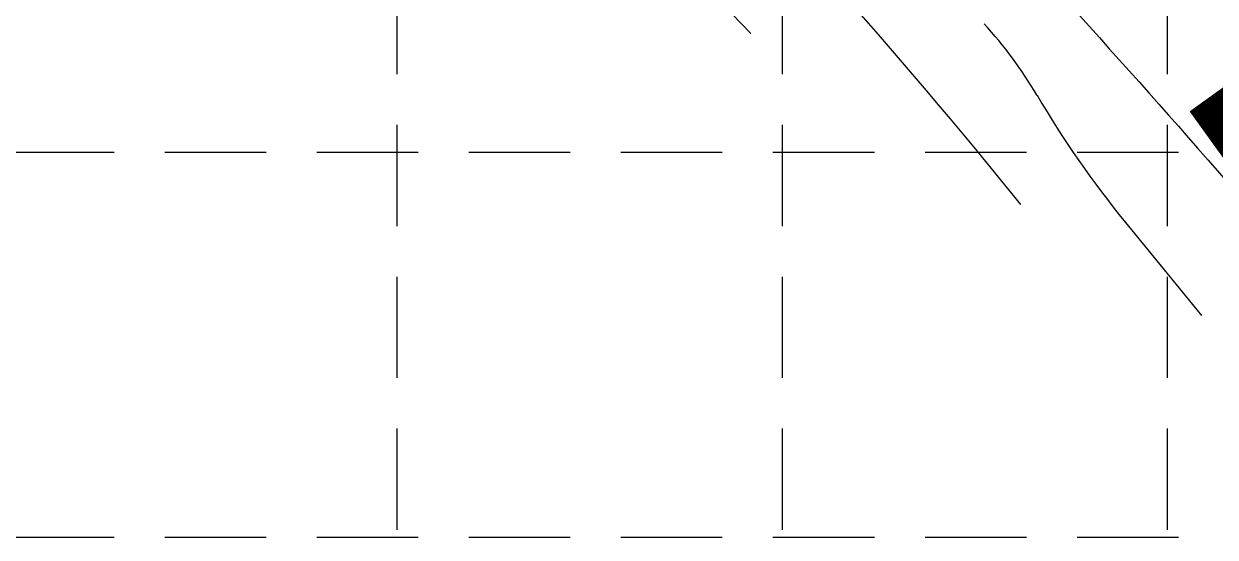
# Model space of a CAD drawing. Header units: feet. Extents: x 6037 to 11520, y 4436 to 7866.
# Drawn here: x 9978.6 to 10243.1, y 4782.1 to 4896.2 of the extents above; entities that cross this region are included whole.
import ezdxf

# ---------------------------------------------------------------- set-up
doc = ezdxf.new("R2010")
doc.units = ezdxf.units.FT
doc.header["$LTSCALE"] = 0.4
doc.header["$MEASUREMENT"] = 0
doc.linetypes.add('DASHED2', pattern=[0.375, 0.25, -0.125])
doc.linetypes.add('HIDDEN', pattern=[0.375, 0.25, -0.125])
for name, color, linetype in [('1 EROSION BLANKET', 84, 'Continuous'), ('grid', 254, 'HIDDEN'), ('PAVING', 7, 'Continuous'), ('ROW', 7, 'Continuous')]:
    doc.layers.add(name, color=color, linetype=linetype)

msp = doc.modelspace()

# ---------------------------------------------------------------- linework, layer by layer
at = {"layer": '1 EROSION BLANKET', "color": 200, "const_width": 11.84}
msp.add_lwpolyline([(10271.35, 4839.66), (10242.2, 4880.18)], dxfattribs=at)
at = {"layer": 'grid', "color": 252, "linetype": 'DASHED2', "ltscale": 225}
for p, q in [((10061.38, 7776.26), (10061.38, 4782.14)), ((10146.92, 7776.26), (10146.92, 4782.14)), ((10232.45, 7776.26), (10232.45, 4782.14)), ((6128.66, 4867.67), (11431.87, 4867.67)), ((6128.66, 4782.14), (11431.87, 4782.14))]:
    msp.add_line(p, q, dxfattribs=at)
at = {"layer": 'PAVING'}
msp.add_line((10223.14, 4852.08), (10240.02, 4831.36), dxfattribs=at)
for centre, radius, start, end in [((9099.49, 3966.24), 1415.19, 38.95915, 49.58774), ((8604.67, 3438.73), 2115.4, 43.4671, 48.65548), ((10122.99, 4833.01), 93.39, 30.4165, 42.5615), ((10397.6, 4994.23), 225.04, 210.4165, 219.1743)]:
    msp.add_arc(centre, radius, start, end, dxfattribs=at)
at = {"layer": 'ROW', "flags": 128}
msp.add_lwpolyline([(10044.6, 5155.6), (10042.5, 5150.78), (10042.5, 5150.78, -0.037301), (10020.99, 5110), (10023.4, 5093.28, -0.010542), (10091.88, 5032, -0.052003), (10124.05, 4995.02, 0.042246), (10147.18, 4967.35, -0.024289), (10288.16, 4810.54), (10288.16, 4810.54)], format="xyb", dxfattribs=at)

doc.saveas('drawing.dxf')
